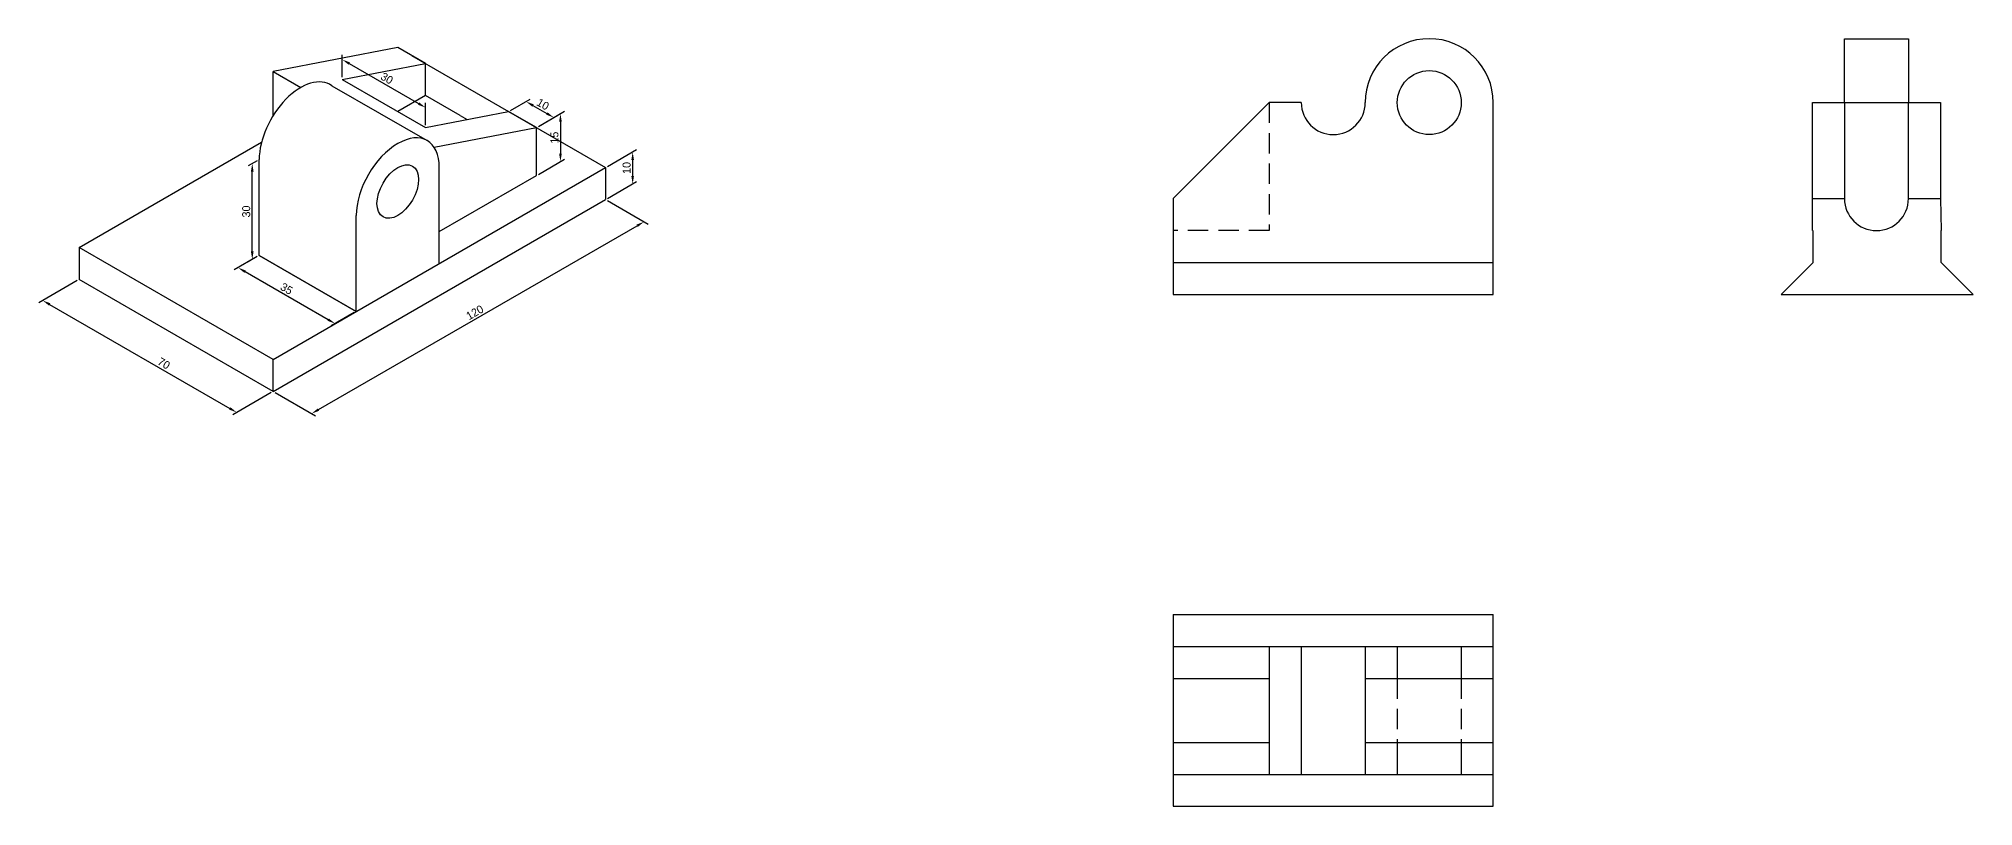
# Model space of a CAD drawing. Header units: millimetres. Extents: x 611 to 1811, y 166 to 525.
# Drawn here: x 611 to 1216, y 285 to 525 of the extents above; entities that cross this region are included whole.
import ezdxf

# ---------------------------------------------------------------- set-up
doc = ezdxf.new("R2010")
doc.units = ezdxf.units.MM
doc.header["$PDMODE"] = 35
doc.linetypes.add('HIDDEN', pattern=[9.525, 6.35, -3.175])
doc.dimstyles.new('ISO-25', dxfattribs={"dimtxt": 2.5, "dimasz": 2.5, "dimexe": 1.25, "dimexo": 0.625, "dimtad": 1, "dimtxsty": 'Standard', "dimcen": 2.5, "dimclrd": 3, "dimclre": 3, "dimclrt": 3, "dimadec": 0, "dimazin": 0, "dimtfac": 1, "dimtmove": 0, "dimatfit": 3, "dimfxl": 1, "dimarcsym": 0})

# ---------------------------------------------------------------- blocks, each defined once
blk = doc.blocks.new('*D2')
at = {"color": 3, "lineweight": -2, "transparency": 16777216}
for p, q in [((788.95, 474.22), (801.6, 466.91)), ((698.59, 408.88), (798.18, 466.38)), ((685.02, 414.22), (697.67, 406.91))]:
    blk.add_line(p, q, dxfattribs=at)
at = {"color": 3, "transparency": 16777216}
for points in [[(797.97, 466.74), (798.39, 466.02), (800.35, 467.63)], [(698.38, 409.24), (698.8, 408.52), (696.42, 407.63)]]:
    blk.add_solid(points, dxfattribs=at)
at = {"layer": 'Defpoints', "color": 0, "transparency": 16777216}
for p in [(788.32, 474.58), (800.35, 467.63), (684.4, 414.58)]:
    blk.add_point(p, dxfattribs=at)
at = {"color": 3, "transparency": 16777216, "insert": (747.45, 439.26), "char_height": 2.5, "attachment_point": 5, "rotation": 30}
blk.add_mtext('120', dxfattribs=at)
blk = doc.blocks.new('*D3')
at = {"color": 3, "lineweight": -2, "transparency": 16777216}
for p, q in [((623.15, 449.22), (611.17, 442.3)), ((614.59, 441.77), (670.88, 409.27)), ((683.77, 414.22), (671.79, 407.3))]:
    blk.add_line(p, q, dxfattribs=at)
at = {"color": 3, "transparency": 16777216}
for points in [[(614.8, 442.13), (614.38, 441.41), (612.42, 443.02)], [(671.09, 409.63), (670.67, 408.91), (673.04, 408.02)]]:
    blk.add_solid(points, dxfattribs=at)
at = {"layer": 'Defpoints', "color": 0, "transparency": 16777216}
for p in [(623.78, 449.58), (684.4, 414.58), (673.04, 408.02)]:
    blk.add_point(p, dxfattribs=at)
at = {"color": 3, "transparency": 16777216, "insert": (650.29, 423.33), "char_height": 2.5, "attachment_point": 5, "rotation": 330}
blk.add_mtext('70', dxfattribs=at)
blk = doc.blocks.new('*D4')
at = {"color": 3, "lineweight": -2, "transparency": 16777216}
for p, q in [((679.44, 456.72), (672.23, 452.55)), ((675.65, 452.02), (701.63, 437.02)), ((709.75, 439.22), (702.54, 435.05))]:
    blk.add_line(p, q, dxfattribs=at)
at = {"color": 3, "transparency": 16777216}
for points in [[(675.86, 452.38), (675.44, 451.66), (673.48, 453.27)], [(701.84, 437.38), (701.42, 436.66), (703.79, 435.77)]]:
    blk.add_solid(points, dxfattribs=at)
at = {"layer": 'Defpoints', "color": 0, "transparency": 16777216}
for p in [(680.07, 457.08), (703.79, 435.77), (710.38, 439.58)]:
    blk.add_point(p, dxfattribs=at)
at = {"color": 3, "transparency": 16777216, "insert": (688.64, 446.69), "char_height": 2.5, "attachment_point": 5, "rotation": 330}
blk.add_mtext('35', dxfattribs=at)
blk = doc.blocks.new('*D5')
at = {"color": 3, "lineweight": -2, "transparency": 16777216}
for p, q in [((679.44, 486.72), (676.65, 485.1)), ((677.9, 458.33), (677.9, 483.33)), ((679.44, 456.72), (676.65, 455.1))]:
    blk.add_line(p, q, dxfattribs=at)
at = {"color": 3, "transparency": 16777216}
for points in [[(677.49, 483.33), (678.32, 483.33), (677.9, 485.83)], [(677.49, 458.33), (678.32, 458.33), (677.9, 455.83)]]:
    blk.add_solid(points, dxfattribs=at)
at = {"layer": 'Defpoints', "color": 0, "transparency": 16777216}
for p in [(677.9, 485.83), (680.07, 487.08), (680.07, 457.08)]:
    blk.add_point(p, dxfattribs=at)
at = {"color": 3, "transparency": 16777216, "insert": (676.03, 470.83), "char_height": 2.5, "attachment_point": 5, "rotation": 90}
blk.add_mtext('30', dxfattribs=at)
blk = doc.blocks.new('*D6')
at = {"color": 3, "lineweight": -2, "transparency": 16777216}
for p, q in [((758.64, 502.44), (764.7, 505.94)), ((765.62, 503.97), (769.95, 501.47)), ((767.3, 497.44), (773.37, 500.94))]:
    blk.add_line(p, q, dxfattribs=at)
at = {"color": 3, "transparency": 16777216}
for points in [[(765.83, 504.33), (765.41, 503.61), (763.45, 505.22)], [(770.16, 501.83), (769.74, 501.11), (772.12, 500.22)]]:
    blk.add_solid(points, dxfattribs=at)
at = {"layer": 'Defpoints', "color": 0, "transparency": 16777216}
for p in [(758.01, 502.08), (766.67, 497.08), (772.12, 500.22)]:
    blk.add_point(p, dxfattribs=at)
at = {"color": 3, "transparency": 16777216, "insert": (768.72, 504.34), "char_height": 2.5, "attachment_point": 5, "rotation": 330}
blk.add_mtext('10', dxfattribs=at)
blk = doc.blocks.new('*D7')
at = {"color": 3, "lineweight": -2, "transparency": 16777216}
for p, q in [((788.95, 484.94), (798.02, 490.17)), ((796.77, 486.95), (796.77, 481.95)), ((788.95, 474.94), (798.02, 480.17))]:
    blk.add_line(p, q, dxfattribs=at)
at = {"color": 3, "transparency": 16777216}
for points in [[(796.35, 486.95), (797.18, 486.95), (796.77, 489.45)], [(796.35, 481.95), (797.18, 481.95), (796.77, 479.45)]]:
    blk.add_solid(points, dxfattribs=at)
at = {"layer": 'Defpoints', "color": 0, "transparency": 16777216}
for p in [(788.32, 484.58), (796.77, 479.45), (788.32, 474.58)]:
    blk.add_point(p, dxfattribs=at)
at = {"color": 3, "transparency": 16777216, "insert": (794.89, 484.45), "char_height": 2.5, "attachment_point": 5, "rotation": 90}
blk.add_mtext('10', dxfattribs=at)
blk = doc.blocks.new('*D8')
at = {"color": 3, "lineweight": -2, "transparency": 16777216}
for p, q in [((706.05, 512.8), (706.05, 519.77)), ((708.21, 517.08), (729.86, 504.58)), ((732.03, 497.8), (732.03, 504.77))]:
    blk.add_line(p, q, dxfattribs=at)
at = {"color": 3, "transparency": 16777216}
for points in [[(708.42, 517.44), (708.01, 516.72), (706.05, 518.33)], [(730.07, 504.94), (729.66, 504.22), (732.03, 503.33)]]:
    blk.add_solid(points, dxfattribs=at)
at = {"layer": 'Defpoints', "color": 0, "transparency": 16777216}
for p in [(706.05, 512.08), (732.03, 503.33), (732.03, 497.08)]:
    blk.add_point(p, dxfattribs=at)
at = {"color": 3, "transparency": 16777216, "insert": (719.98, 512.45), "char_height": 2.5, "attachment_point": 5, "rotation": 330}
blk.add_mtext('30', dxfattribs=at)
blk = doc.blocks.new('*D9')
at = {"color": 3, "lineweight": -2, "transparency": 16777216}
for p, q in [((767.3, 497.44), (775.46, 502.15)), ((774.21, 498.93), (774.21, 488.93)), ((767.3, 482.44), (775.46, 487.15))]:
    blk.add_line(p, q, dxfattribs=at)
at = {"color": 3, "transparency": 16777216}
for points in [[(773.79, 498.93), (774.62, 498.93), (774.21, 501.43)], [(773.79, 488.93), (774.62, 488.93), (774.21, 486.43)]]:
    blk.add_solid(points, dxfattribs=at)
at = {"layer": 'Defpoints', "color": 0, "transparency": 16777216}
for p in [(766.67, 497.08), (774.21, 486.43), (766.67, 482.08)]:
    blk.add_point(p, dxfattribs=at)
at = {"color": 3, "transparency": 16777216, "insert": (772.33, 493.93), "char_height": 2.5, "attachment_point": 5, "rotation": 90}
blk.add_mtext('15', dxfattribs=at)

msp = doc.modelspace()

# ---------------------------------------------------------------- linework, layer by layer
for p, q in [((723.369, 522.076), (684.398, 514.576)), ((732.03, 517.076), (723.369, 522.076)), ((1175.425, 504.862), (1175.425, 524.862)), ((1175.425, 524.862), (1195.425, 524.862)), ((1195.425, 524.862), (1195.425, 504.862)), ((684.398, 500.756), (684.398, 514.576)), ((684.398, 514.576), (693.059, 509.576)), ((706.049, 512.076), (732.03, 517.076)), ((727.7, 519.576), (788.321, 484.576)), ((732.03, 507.076), (732.03, 517.076)), ((702.754, 510.157), (732.55, 492.989)), ((706.049, 512.076), (732.03, 497.076)), ((732.03, 507.076), (723.369, 502.076)), ((742.855, 500.826), (732.03, 507.076)), ((732.03, 497.076), (758.01, 502.076)), ((758.01, 502.076), (766.671, 497.076)), ((766.671, 497.076), (758.01, 502.076)), ((758.01, 502.076), (758.01, 502.076)), ((965.679, 474.862), (995.679, 504.862)), ((1005.679, 504.862), (995.679, 504.862)), ((1065.679, 444.862), (1065.679, 504.862)), ((1165.425, 474.862), (1165.425, 504.862)), ((1165.425, 504.862), (1175.425, 504.862)), ((1175.425, 504.862), (1175.425, 474.862)), ((1175.425, 504.862), (1195.425, 504.862)), ((1195.425, 474.862), (1195.425, 504.862)), ((1195.425, 504.862), (1205.425, 504.862)), ((1205.425, 504.862), (1205.425, 474.862)), ((734.718, 490.927), (766.671, 497.076)), ((742.855, 500.826), (745.02, 499.576)), ((766.671, 482.076), (766.671, 497.076)), ((623.777, 459.576), (680.811, 492.505)), ((680.068, 457.076), (680.068, 487.076)), ((684.398, 424.576), (788.321, 484.576)), ((736.36, 454.576), (736.36, 484.576)), ((788.321, 484.576), (788.321, 474.576)), ((736.36, 464.576), (766.671, 482.076)), ((684.398, 414.576), (788.321, 474.576)), ((965.679, 474.862), (965.679, 444.862)), ((1165.425, 464.862), (1165.425, 474.862)), ((1165.425, 474.862), (1175.425, 474.862)), ((1195.425, 474.862), (1205.425, 474.862)), ((1205.425, 474.862), (1205.679, 464.862)), ((710.379, 439.576), (710.379, 469.576)), ((684.398, 424.576), (623.777, 459.576)), ((623.777, 459.576), (623.777, 449.576)), ((1165.679, 454.862), (1165.679, 464.862)), ((1205.679, 454.862), (1205.679, 464.862)), ((710.379, 439.576), (680.068, 457.076)), ((680.068, 457.076), (710.379, 439.576)), ((965.679, 454.862), (1065.679, 454.862)), ((1155.679, 444.862), (1165.679, 454.862)), ((1205.679, 454.862), (1215.679, 444.862)), ((684.398, 414.576), (623.777, 449.576)), ((965.679, 444.862), (1065.679, 444.862)), ((1155.679, 444.862), (1215.679, 444.862)), ((684.398, 414.576), (684.398, 424.576)), ((965.679, 344.862), (1065.679, 344.862)), ((965.679, 344.862), (965.679, 284.862)), ((1065.679, 284.862), (1065.679, 344.862)), ((965.679, 334.862), (1065.679, 334.862)), ((995.679, 334.862), (995.679, 294.862)), ((1005.679, 334.862), (1005.679, 294.862)), ((1025.679, 334.862), (1025.679, 294.862)), ((1025.679, 334.862), (1065.679, 334.862)), ((1035.679, 334.862), (1035.679, 324.862)), ((1055.679, 334.862), (1055.679, 324.862)), ((965.679, 324.862), (995.679, 324.862)), ((1025.679, 324.862), (1065.679, 324.862)), ((965.679, 304.862), (995.679, 304.862)), ((1025.679, 304.862), (1065.679, 304.862)), ((1035.679, 304.862), (1035.679, 294.862)), ((1055.679, 304.862), (1055.679, 294.862)), ((965.679, 294.862), (1065.679, 294.862)), ((1025.679, 294.862), (1065.679, 294.862)), ((965.679, 284.862), (1065.679, 284.862))]:
    msp.add_line(p, q)
at = {"linetype": 'HIDDEN'}
for p, q in [((995.679, 504.862), (995.679, 464.862)), ((995.679, 464.862), (965.679, 464.862)), ((1035.679, 324.862), (1035.679, 304.862)), ((1055.679, 324.862), (1055.679, 304.862))]:
    msp.add_line(p, q, dxfattribs=at)
msp.add_circle((1045.679, 504.862), 10)
for centre, radius, start, end in [((1045.679, 504.862), 20, 0, 180), ((1015.679, 504.862), 10, 180, 0), ((1185.425, 474.862), 10, 180, 0)]:
    msp.add_arc(centre, radius, start, end)
for centre, start_param in [((693.059, 494.576), 3.0844187), ((723.369, 477.076), 2.3561945)]:
    msp.add_ellipse(centre, major_axis=(-9.186, -15.91), ratio=0.5773503, start_param=start_param, end_param=5.4977871)
msp.add_ellipse((723.369, 477.076), major_axis=(-4.593, -7.955), ratio=0.5773503)

# ---------------------------------------------------------------- dimensions: what is measured, and where the dimension line sits
for p1, p2, distance, picture, middle in [((706.049, 512.076), (732.03, 497.076), 5.413, '*D8', (719.977, 512.45)), ((758.01, 502.076), (766.671, 497.076), 5.444, '*D6', (768.722, 504.343)), ((766.671, 497.076), (766.671, 482.076), 7.534, '*D9', (772.33, 493.926)), ((788.321, 484.576), (788.321, 474.576), 8.446, '*D7', (794.892, 484.452)), ((680.068, 457.076), (680.068, 487.076), 2.165, '*D5', (676.028, 470.826)), ((684.398, 414.576), (788.321, 474.576), -12.024, '*D2', (747.447, 439.258))]:
    dim = msp.add_aligned_dim(p1=p1, p2=p2, distance=distance, dimstyle='ISO-25')
    dim.commit()
    dim.dimension.update_dxf_attribs({"geometry": picture, "text_midpoint": middle})
for base, p1, p2, picture, middle in [((703.793, 435.773), (680.068, 457.076), (710.379, 439.576), '*D4', (687.7, 445.064)), ((673.044, 408.021), (623.777, 449.576), (684.398, 414.576), '*D3', (649.348, 421.702))]:
    dim = msp.add_linear_dim(base=base, p1=p1, p2=p2, angle=330, dimstyle='ISO-25')
    dim.commit()
    dim.dimension.update_dxf_attribs({"geometry": picture, "text_midpoint": middle, "dimtype": 161})

doc.saveas('drawing.dxf')
